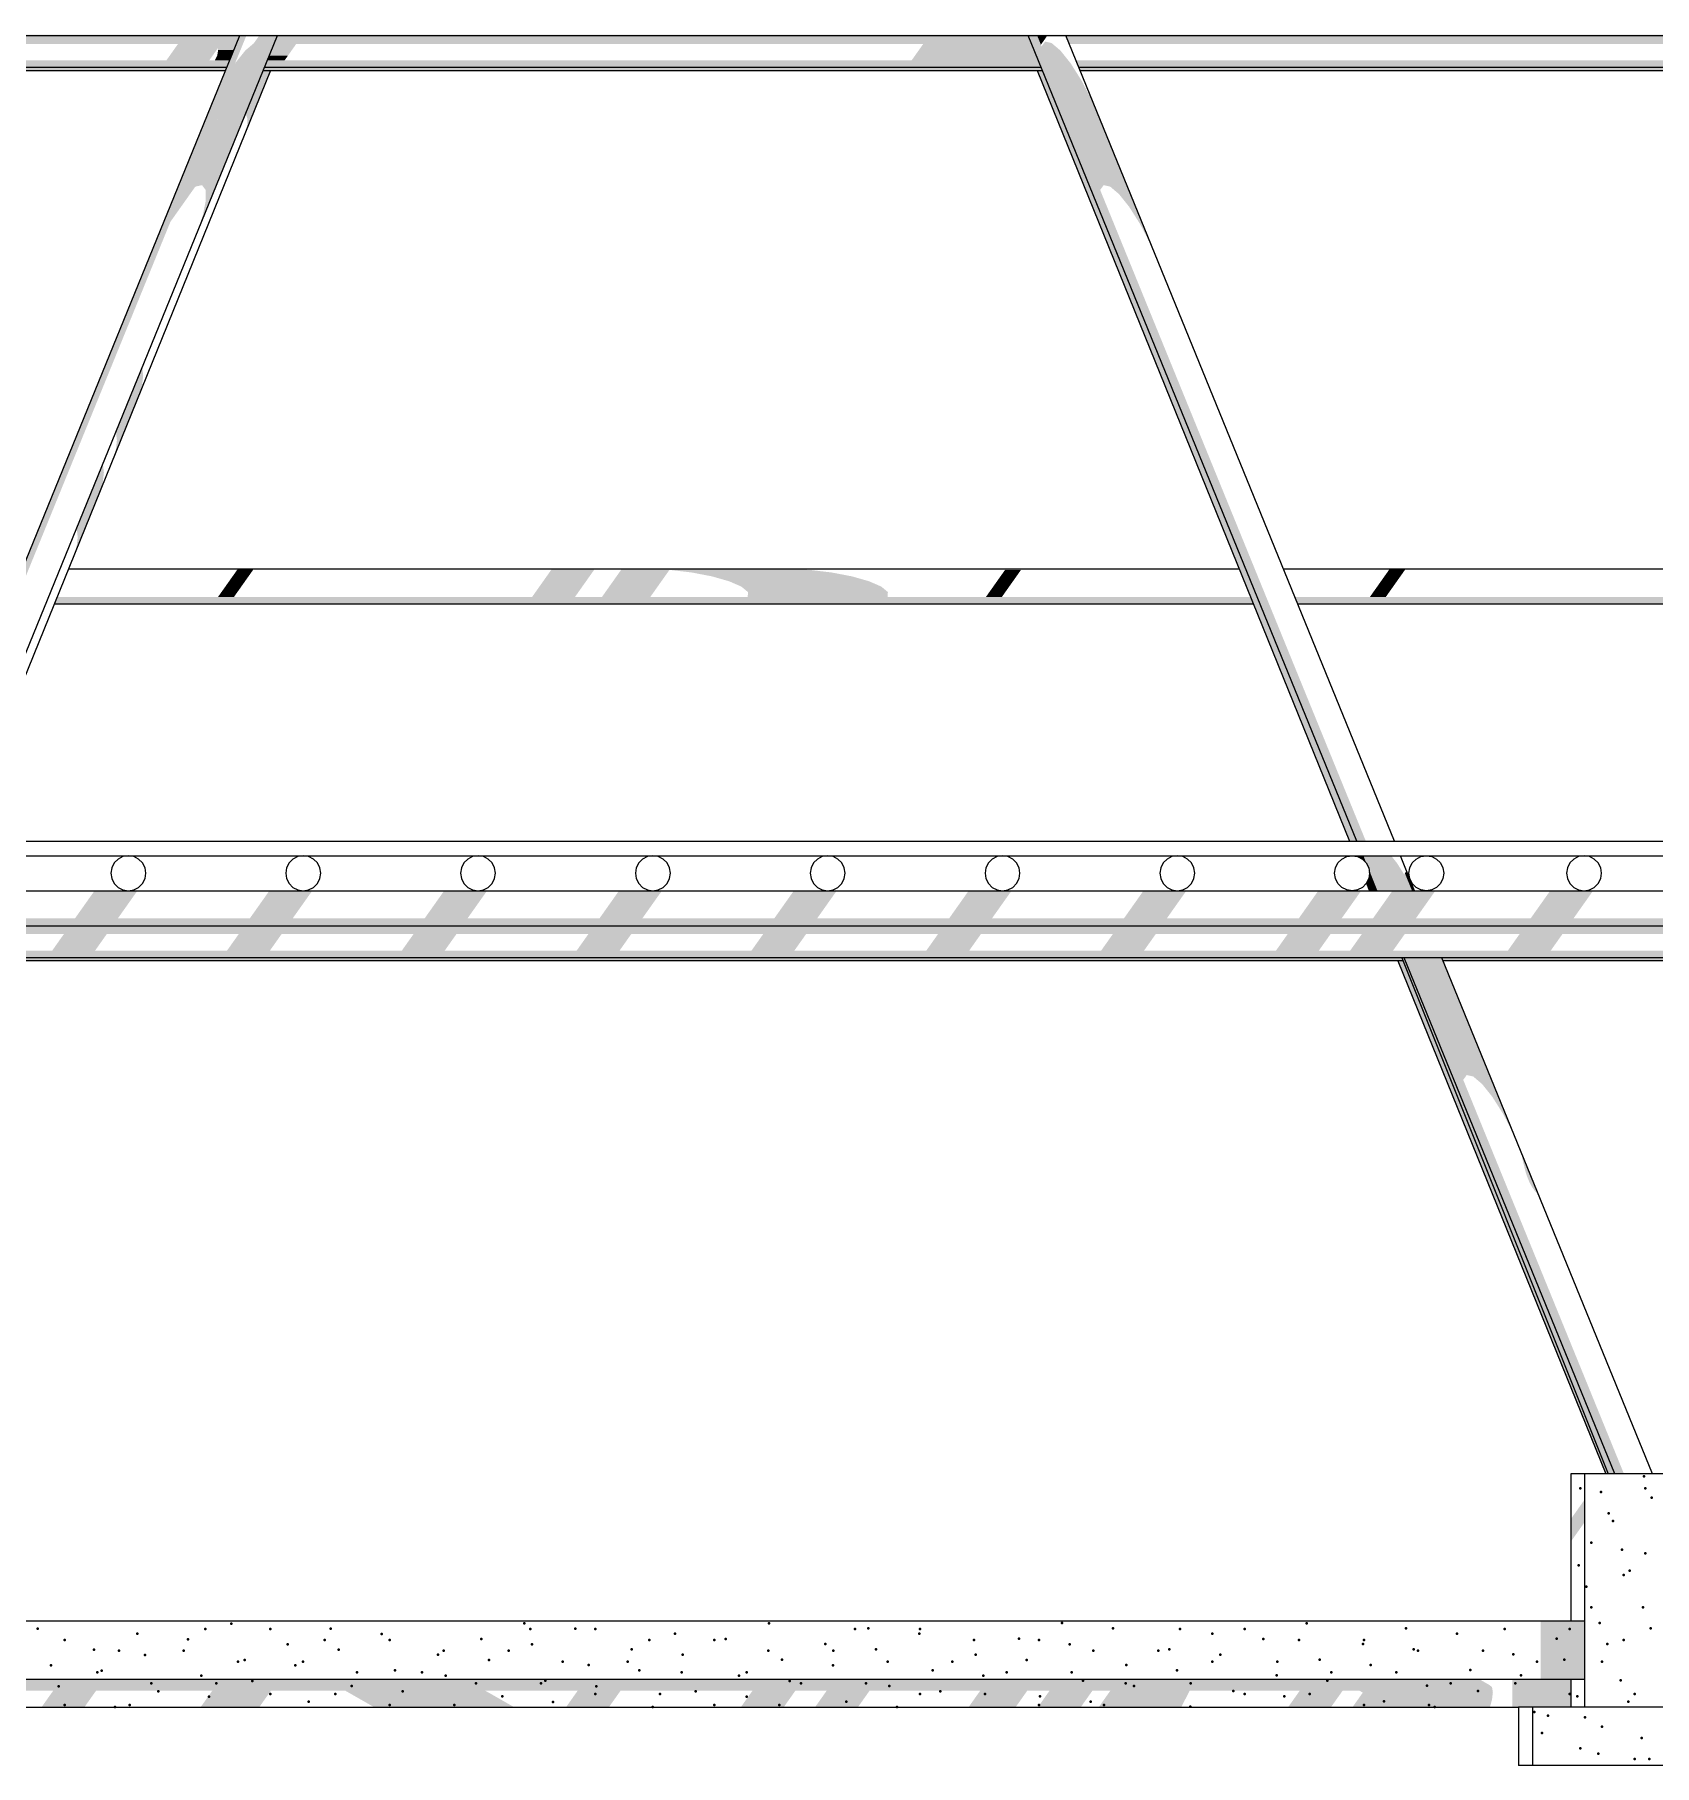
# Model space of a CAD drawing. Header units: millimetres. Extents: x -71878 to 121433, y -67383 to 83273.
# Drawn here: x 110053 to 115607, y -50709 to -44773 of the extents above; entities that cross this region are included whole.
import ezdxf

# ---------------------------------------------------------------- set-up
doc = ezdxf.new("R2010")
doc.units = ezdxf.units.MM
doc.header["$MEASUREMENT"] = 0
for name, color, linetype, lineweight in [('COLUMNAS_Pluma_Nº__1', 7, 'Continuous', 0), ('ENTIRADO_Pluma_Nº__21', 7, 'Continuous', 5), ('Losas_Pluma_Nº__1', 7, 'Continuous', 0), ('VIGAS DE CIMENTACION_Pluma_Nº__21', 7, 'Continuous', 5), ('Vigas_Pluma_Nº__21', 7, 'Continuous', 5)]:
    doc.layers.add(name, color=color, linetype=linetype, lineweight=lineweight)
for name, color, linetype, lineweight, true_color in [('COLUMNAS_Pluma_Nº__102', 7, 'Continuous', 40, 0x323232), ('COLUMNAS_Pluma_Nº__3', 7, 'Continuous', 0, 0x646464), ('Losas_Pluma_Nº__102', 7, 'Continuous', 40, 0x323232), ('VIGAS DE CIMENTACION_Pluma_Nº__102', 7, 'Continuous', 40, 0x323232), ('VIGAS DE CIMENTACION_Pluma_Nº__3', 7, 'Continuous', 0, 0x646464), ('Vigas_Pluma_Nº__3', 7, 'Continuous', 0, 0x646464)]:
    doc.layers.add(name, color=color, linetype=linetype, lineweight=lineweight, true_color=true_color)

msp = doc.modelspace()

# ---------------------------------------------------------------- hatches: boundary and pattern name
at = {"layer": 'COLUMNAS_Pluma_Nº__3', "linetype": 'Continuous', "lineweight": 0, "true_color": 0x191919}
for points in [[(109629.959, -47539.462), (109631.392, -47539.462), (110758.497, -44776.068), (110757.064, -44776.068)], [(109631.392, -47539.462), (109639.004, -47539.462), (110766.109, -44776.068), (110758.497, -44776.068)], [(110766.109, -44776.068), (109639.004, -47539.462), (109652.051, -47539.462), (110779.155, -44776.068)], [(110804.614, -44802.725), (110775.325, -44827.638), (110559.107, -45357.754), (110602.863, -45295.872), (110604.638, -45294.363), (110805.909, -44800.894)], [(110805.909, -44800.893), (110604.638, -45294.363), (110626.87, -45289.436), (110836.258, -44776.068), (110823.463, -44776.068)], [(110886.179, -44776.068), (110881.293, -44776.068), (110629.479, -45393.456), (110608.701, -45456.378)], [(110855.048, -44776.068), (110836.257, -44776.068), (110626.87, -45289.436), (110639.031, -45305.689)], [(110881.293, -44776.068), (110870.565, -44776.068), (110639.93, -45341.532), (110629.479, -45393.456)], [(110870.565, -44776.068), (110855.047, -44776.068), (110639.031, -45305.689), (110639.93, -45341.532)], [(113464.141, -44776.068), (113459.255, -44776.068), (114586.36, -47539.462), (114591.246, -47539.462)], [(113474.868, -44776.068), (113464.141, -44776.068), (114591.246, -47539.462), (114601.973, -47539.462)], [(113474.868, -44776.068), (114601.973, -47539.462), (114617.491, -47539.462), (113490.386, -44776.068)], [(113509.177, -44776.066), (113490.386, -44776.068), (113503.329, -44807.816), (113515.251, -44790.956)], [(113517.746, -44797.087), (113505.582, -44813.343), (113706.398, -45305.695), (113718.561, -45289.438)], [(113525.778, -44776.068), (113509.176, -44776.068), (113515.249, -44790.958)], [(113517.748, -44797.084), (113718.563, -45289.436), (113740.796, -45294.363), (113539.981, -44802.012)], [(113570.108, -44827.638), (113539.98, -44802.012), (113740.796, -45294.363), (113770.924, -45319.989)], [(110740.251, -44871.453), (110518.455, -45415.243), (110559.106, -45357.754), (110775.325, -44827.637)], [(113605.183, -44871.453), (113570.108, -44827.638), (113770.924, -45319.989), (113805.998, -45363.805)], [(113641.77, -44929.17), (113605.183, -44871.453), (113805.998, -45363.805), (113842.585, -45421.522)], [(110771.354, -45057.59), (110777.898, -45048.336), (110782.225, -45060.426), (110848.795, -44896.068), (110837.234, -44896.068)], [(110781.839, -45084.081), (110774.387, -45110.302), (110861.158, -44896.068), (110857.99, -44896.068)], [(110782.225, -45060.426), (110781.839, -45084.081), (110857.99, -44896.068), (110848.795, -44896.068)], [(113490.774, -44896.068), (114561.431, -47539.462), (114564.599, -47539.462), (113493.942, -44896.068)], [(113493.942, -44896.068), (114564.599, -47539.462), (114573.794, -47539.462), (113503.137, -44896.068)], [(113503.137, -44896.068), (114573.794, -47539.462), (114586.359, -47539.462), (113508.199, -44896.068)], [(113641.77, -44929.17), (113842.585, -45421.521), (113877.104, -45487.489), (113676.288, -44995.138)], [(113676.288, -44995.138), (113877.103, -45487.489), (113906.175, -45555.251), (113705.359, -45062.899)], [(110425.101, -45942.146), (110334.986, -46164.634), (110331.532, -46195.865), (110421.647, -45973.376)], [(110331.64, -46135.665), (110332.022, -46136.593), (110422.137, -45914.104), (110422.072, -45913.947)], [(110332.022, -46136.593), (110334.986, -46164.634), (110425.101, -45942.146), (110422.137, -45914.105)], [(110421.647, -45973.376), (110331.532, -46195.865), (110321.998, -46227.227), (110412.112, -46004.738)], [(110286.658, -46245.95), (110196.559, -46466.852), (110197.432, -46468.888), (110287.209, -46247.235)], [(110200.568, -46496.505), (110197.255, -46527.388), (110287.031, -46305.735), (110290.345, -46274.852)], [(110197.433, -46468.888), (110200.568, -46496.505), (110290.345, -46274.852), (110287.209, -46247.235)], [(110197.255, -46527.388), (110187.816, -46558.515), (110277.592, -46336.861), (110287.031, -46305.735)], [(114581.682, -47589.462), (114582.446, -47591.347), (114585.831, -47591.884), (114584.85, -47589.462)], [(114584.851, -47589.462), (114585.831, -47591.884), (114589.086, -47592.399), (114596.834, -47596.347), (114594.045, -47589.462)], [(114600.462, -47589.462), (114594.045, -47589.462), (114596.834, -47596.347), (114604.847, -47600.43)], [(114601.566, -47589.462), (114600.462, -47589.462), (114604.847, -47600.43), (114605.812, -47600.921), (114606.372, -47601.482)], [(114606.753, -47589.462), (114601.566, -47589.462), (114606.372, -47601.482), (114615.294, -47610.404)], [(114611.639, -47589.462), (114606.753, -47589.462), (114615.294, -47610.404), (114619.086, -47614.195), (114627.608, -47630.921), (114630.113, -47646.735), (114655.697, -47709.462), (114660.583, -47709.462)], [(114611.639, -47589.462), (114660.583, -47709.462), (114671.31, -47709.462), (114622.366, -47589.462)], [(114637.884, -47589.462), (114622.366, -47589.462), (114671.31, -47709.462), (114686.829, -47709.462)], [(114656.674, -47589.462), (114637.884, -47589.462), (114686.829, -47709.462), (114705.619, -47709.462)], [(114676.897, -47589.462), (114656.674, -47589.462), (114705.619, -47709.462), (114725.842, -47709.462)], [(114696.573, -47589.462), (114676.897, -47589.462), (114725.842, -47709.462), (114745.517, -47709.462)], [(114704.208, -47589.462), (114696.573, -47589.462), (114745.517, -47709.462), (114762.721, -47709.462), (114723.716, -47613.832)], [(114626.632, -47669.918), (114642.649, -47709.463), (114648.445, -47709.463), (114628.816, -47660.374), (114627.608, -47668.003)], [(114628.816, -47660.374), (114648.445, -47709.463), (114649.55, -47709.463), (114629.13, -47658.395)], [(114630.545, -47649.462), (114629.13, -47658.395), (114649.55, -47709.463), (114655.697, -47709.463), (114630.113, -47646.735)], [(114748.753, -47653.329), (114723.716, -47613.832), (114762.721, -47709.462), (114775.767, -47709.462), (114751.365, -47649.635)], [(114751.365, -47649.635), (114775.767, -47709.462), (114783.379, -47709.462), (114756.193, -47642.808)], [(114756.193, -47642.808), (114783.379, -47709.462), (114784.812, -47709.462), (114757.102, -47641.522)], [(114621.51, -47679.972), (114619.745, -47683.436), (114630.286, -47709.462), (114633.454, -47709.462)], [(114621.51, -47679.972), (114633.454, -47709.463), (114642.649, -47709.463), (114626.633, -47669.918)], [(114727.493, -47949.462), (115440.348, -49709.462), (115443.516, -49709.462), (114730.662, -47949.462)], [(114739.857, -47949.462), (114730.662, -47949.462), (115443.517, -49709.463), (115448.171, -49709.462), (115096.881, -48830.936)], [(114744.412, -47949.462), (114739.857, -47949.462), (115096.881, -48830.937)], [(114741.465, -47939.328), (114740.36, -47939.328), (115448.171, -49709.462), (115449.276, -49709.462)], [(114741.465, -47939.328), (115449.276, -49709.462), (115456.564, -49709.462), (114748.753, -47939.328)], [(114748.753, -47939.328), (115456.564, -49709.462), (115469.324, -49709.462), (115363.792, -49445.544), (114749.452, -47939.328)], [(114749.452, -47939.328), (115471.437, -49709.462), (115476.323, -49709.462), (114754.339, -47939.328)], [(114765.066, -47939.328), (114754.338, -47939.328), (115476.323, -49709.462), (115487.05, -49709.462)], [(114780.584, -47939.328), (114765.066, -47939.328), (115487.05, -49709.462), (115502.568, -49709.462)], [(114799.373, -47939.329), (114780.584, -47939.328), (114951.333, -48357.962), (114963.495, -48341.707)], [(114819.597, -47939.328), (114799.374, -47939.328), (114963.493, -48341.71), (114985.726, -48346.637)], [(114839.273, -47939.328), (114819.597, -47939.328), (114985.726, -48346.637), (115015.854, -48372.263)], [(114856.476, -47939.328), (114839.273, -47939.328), (115015.854, -48372.263), (115050.928, -48416.079)], [(114856.476, -47939.328), (115050.928, -48416.079), (115087.515, -48473.795), (114869.522, -47939.328)], [(114869.522, -47939.328), (115087.515, -48473.795), (115122.034, -48539.763), (114877.134, -47939.328)], [(114877.134, -47939.328), (115122.034, -48539.763), (115151.105, -48607.525), (114878.568, -47939.328)], [(115152.207, -48612.048), (115152.867, -48615.358), (115205.528, -48744.471), (115206.437, -48743.186), (115152.678, -48611.382)], [(115152.754, -48615.949), (115154.168, -48628.338), (115158.079, -48645.5), (115159.512, -48650.314), (115193.684, -48734.097), (115195.765, -48737.647), (115201.655, -48744.45), (115205.394, -48744.66), (115205.528, -48744.471), (115152.867, -48615.358)], [(115159.512, -48650.314), (115163.244, -48666.974), (115170.208, -48689.172), (115178.557, -48709.542), (115187.474, -48726.089), (115193.684, -48734.097)], [(115471.437, -49709.462), (115363.794, -49445.547), (115469.324, -49709.462)], [(115367.289, -49798.506), (115319.887, -49865.543), (115319.887, -49942.868), (115367.289, -49875.831)]]:
    msp.add_hatch(color=250, dxfattribs=at).paths.add_polyline_path(points)
at = {"layer": 'VIGAS DE CIMENTACION_Pluma_Nº__3', "linetype": 'Continuous', "lineweight": 0, "true_color": 0x191919}
for points in [[(115367.289, -50213.355), (115217.289, -50213.355), (115217.289, -50413.355), (115367.289, -50413.355)], [(115005.566, -50413.355), (109028.144, -50413.355), (109028.144, -50504.954), (109064.727, -50453.218), (109106.103, -50453.218), (109066.332, -50509.462), (109213.29, -50509.462), (109253.06, -50453.218), (109345.645, -50453.218), (109305.874, -50509.462), (109471.656, -50509.462), (109511.427, -50453.218), (109517.226, -50453.218), (109477.456, -50509.462), (109624.413, -50509.462), (109664.183, -50453.218), (110116.683, -50453.218), (110076.913, -50509.462), (110223.87, -50509.462), (110263.64, -50453.218), (110662.181, -50453.218), (110622.411, -50509.462), (110823.327, -50509.462), (110863.097, -50453.218), (111118.05, -50453.218), (111216.58, -50509.462), (111696.459, -50509.462), (111597.928, -50453.218), (111915.054, -50453.218), (111875.284, -50509.462), (112022.241, -50509.462), (112062.011, -50453.218), (112514.511, -50453.218), (112474.74, -50509.462), (112621.698, -50509.462), (112661.468, -50453.218), (112768.932, -50453.218), (112729.162, -50509.462), (112876.119, -50509.463), (112915.89, -50453.218), (113295.254, -50453.218), (113255.483, -50509.463), (113416.805, -50509.462), (113456.575, -50453.218), (113533.018, -50453.218), (113493.247, -50509.462), (113640.205, -50509.462), (113679.975, -50453.218), (113741.535, -50453.218), (113701.765, -50509.462), (113984.524, -50509.462), (114013.629, -50453.218), (114390.989, -50453.218), (114351.219, -50509.462), (114498.176, -50509.462), (114537.946, -50453.218), (114595.521, -50453.218), (114607.112, -50459.835), (114572.02, -50509.462), (115043.109, -50509.462), (115050.091, -50483.812), (115053.028, -50458.309), (115050.091, -50441.113), (115041.568, -50433.906)], [(115119.887, -50509.462), (115319.887, -50509.462), (115319.887, -50413.355), (115119.887, -50413.355)]]:
    msp.add_hatch(color=250, dxfattribs=at).paths.add_polyline_path(points)
at = {"layer": 'Vigas_Pluma_Nº__3', "linetype": 'Continuous', "lineweight": 0, "true_color": 0x191919}
for points in [[(106166.793, -44773.132), (106166.793, -44776.068), (118210.735, -44776.068), (118210.735, -44773.132)], [(106661.814, -44776.068), (106662.546, -44777.863), (110756.331, -44777.863), (110757.064, -44776.068)], [(110756.331, -44777.863), (106662.546, -44777.863), (106667.96, -44791.137), (110750.917, -44791.137)], [(106667.961, -44791.137), (106673.692, -44805.19), (110544.505, -44805.19), (110542.614, -44807.863), (110744.095, -44807.863), (110750.917, -44791.137)], [(110529.504, -44826.404), (110676.461, -44826.404), (110681.016, -44819.962), (110682.05, -44826.404), (110736.533, -44826.404), (110744.095, -44807.863), (110542.614, -44807.863)], [(110873.21, -44807.863), (110865.648, -44826.404), (110934.827, -44826.404), (110947.938, -44807.863)], [(110873.21, -44807.863), (110947.938, -44807.863), (110949.828, -44805.19), (113099.863, -44805.19), (113097.972, -44807.863), (113472.223, -44807.863), (113465.401, -44791.137), (110880.032, -44791.137)], [(110880.033, -44791.137), (113465.401, -44791.137), (113459.987, -44777.863), (110885.446, -44777.863)], [(110886.179, -44776.068), (110885.446, -44777.863), (113459.987, -44777.863), (113459.255, -44776.068)], [(113097.972, -44807.863), (113084.862, -44826.404), (113479.785, -44826.404), (113472.223, -44807.863)], [(113588.37, -44776.068), (113589.102, -44777.863), (117682.887, -44777.863), (117683.619, -44776.068)], [(113589.102, -44777.863), (113594.516, -44791.137), (117677.473, -44791.137), (117682.887, -44777.863)], [(113594.516, -44791.137), (113600.247, -44805.19), (117526.777, -44805.19), (117524.887, -44807.863), (117670.651, -44807.863), (117677.473, -44791.137)], [(110722.149, -44861.671), (106696.729, -44861.671), (106702.143, -44874.945), (110716.735, -44874.945)], [(106702.143, -44874.945), (106705.619, -44883.468), (110713.259, -44883.468), (110716.735, -44874.945)], [(110516.393, -44844.945), (110504.566, -44861.671), (110651.523, -44861.671), (110663.351, -44844.945)], [(110529.504, -44826.404), (110516.393, -44844.945), (110663.35, -44844.945), (110676.461, -44826.404)], [(110728.971, -44844.945), (110679.14, -44844.945), (110670.626, -44861.671), (110722.149, -44861.671)], [(110736.533, -44826.404), (110682.05, -44826.404), (110679.14, -44844.945), (110728.971, -44844.945)], [(110842.374, -44883.468), (113503.06, -44883.468), (113499.584, -44874.945), (110845.85, -44874.945)], [(110851.264, -44861.671), (110845.85, -44874.945), (113499.584, -44874.945), (113494.17, -44861.671)], [(110858.086, -44844.945), (110851.264, -44861.671), (110909.89, -44861.671), (110921.717, -44844.945)], [(110865.648, -44826.404), (110858.086, -44844.945), (110921.717, -44844.945), (110934.827, -44826.404)], [(113071.751, -44844.945), (113059.924, -44861.672), (113494.17, -44861.671), (113487.347, -44844.945)], [(113084.862, -44826.404), (113071.751, -44844.945), (113487.347, -44844.945), (113479.785, -44826.404)], [(113623.285, -44861.671), (113628.699, -44874.945), (117643.29, -44874.945), (117648.704, -44861.671)], [(113628.699, -44874.945), (113632.175, -44883.468), (117639.814, -44883.468), (117640.955, -44880.67), (117643.29, -44874.945)], [(106705.619, -44883.468), (106706.817, -44886.404), (110712.061, -44886.404), (110713.259, -44883.468)], [(110712.061, -44886.404), (106719.017, -44886.404), (106721.707, -44893.132), (110709.317, -44893.132)], [(110709.317, -44893.132), (106721.707, -44893.132), (106722.881, -44896.068), (110708.119, -44896.068)], [(110837.234, -44896.068), (113508.199, -44896.068), (113507.001, -44893.132), (110838.432, -44893.132)], [(110838.432, -44893.132), (113507.001, -44893.132), (113504.257, -44886.404), (110841.176, -44886.404)], [(110842.374, -44883.468), (110841.176, -44886.404), (113504.257, -44886.404), (113503.06, -44883.468)], [(113632.175, -44883.468), (113633.372, -44886.404), (117638.616, -44886.404), (117639.814, -44883.468)], [(117629.014, -44886.404), (113633.372, -44886.404), (113636.116, -44893.132), (117626.324, -44893.132)], [(117626.324, -44893.132), (113636.116, -44893.132), (113637.314, -44896.068), (117625.15, -44896.068)], [(110706.8, -46666.391), (110761.478, -46666.391), (110774.588, -46647.849), (110719.911, -46647.85)], [(110719.911, -46647.85), (110774.588, -46647.85), (110786.415, -46631.123), (110731.738, -46631.123)], [(110731.738, -46631.123), (110786.415, -46631.123), (110795.801, -46617.85), (110741.124, -46617.85)], [(110741.124, -46617.85), (110795.801, -46617.85), (110801.827, -46609.327), (110747.15, -46609.327)], [(110749.226, -46606.392), (110747.15, -46609.327), (110801.827, -46609.327), (110803.903, -46606.392)], [(111783.795, -46666.391), (111930.752, -46666.391), (111943.862, -46647.85), (111796.905, -46647.849)], [(111796.905, -46647.85), (111943.862, -46647.85), (111955.69, -46631.123), (111808.732, -46631.123)], [(111808.732, -46631.123), (111955.69, -46631.123), (111965.076, -46617.85), (111818.118, -46617.85)], [(111818.118, -46617.85), (111965.076, -46617.85), (111971.102, -46609.327), (111824.145, -46609.327)], [(111826.22, -46606.392), (111824.145, -46609.327), (111971.102, -46609.327), (111973.177, -46606.392)], [(112036.447, -46647.85), (112023.337, -46666.391), (112189.119, -46666.391), (112202.229, -46647.85)], [(112048.274, -46631.123), (112036.447, -46647.85), (112202.229, -46647.85), (112214.056, -46631.123)], [(112057.66, -46617.85), (112048.274, -46631.123), (112214.056, -46631.123), (112223.442, -46617.85)], [(112063.687, -46609.327), (112057.66, -46617.85), (112223.442, -46617.85), (112229.468, -46609.327)], [(112063.687, -46609.327), (112229.468, -46609.327), (112229.546, -46609.218), (112232.146, -46609.327), (112712.024, -46609.327), (112642.437, -46606.392), (112065.762, -46606.392)], [(112232.201, -46609.327), (112305.295, -46617.85), (112785.174, -46617.85), (112712.08, -46609.327)], [(112305.295, -46617.85), (112374.709, -46631.123), (112854.588, -46631.123), (112785.174, -46617.85)], [(112374.709, -46631.123), (112433.646, -46647.85), (112913.525, -46647.849), (112854.588, -46631.123)], [(112433.646, -46647.85), (112476.339, -46666.391), (112956.218, -46666.391), (112913.525, -46647.85)], [(114183.507, -46606.391), (112642.437, -46606.392), (113382.298, -46606.392), (113380.223, -46609.327), (113434.9, -46609.327), (113436.976, -46606.392), (114183.508, -46606.392)], [(113352.983, -46647.85), (113339.873, -46666.391), (113394.55, -46666.391), (113407.661, -46647.85)], [(113364.811, -46631.123), (113352.984, -46647.85), (113407.661, -46647.85), (113419.488, -46631.123)], [(113374.197, -46617.85), (113364.811, -46631.123), (113419.488, -46631.123), (113428.874, -46617.85)], [(113380.223, -46609.327), (113374.197, -46617.85), (113428.874, -46617.85), (113434.9, -46609.327)], [(114669.52, -46647.85), (114656.409, -46666.391), (114711.086, -46666.391), (114724.197, -46647.85)], [(114669.52, -46647.85), (114724.197, -46647.85), (114736.024, -46631.123), (114681.347, -46631.123)], [(114690.733, -46617.85), (114681.347, -46631.123), (114736.024, -46631.123), (114745.41, -46617.85)], [(114696.759, -46609.327), (114690.733, -46617.85), (114745.41, -46617.85), (114751.436, -46609.327)], [(114698.834, -46606.392), (114696.759, -46609.327), (114751.437, -46609.327), (114753.512, -46606.392)], [(110124.462, -46714.932), (110121.01, -46723.454), (114230.922, -46723.454), (114227.47, -46714.932)], [(110129.838, -46701.658), (110124.462, -46714.932), (114227.47, -46714.932), (114222.093, -46701.658)], [(110681.863, -46701.658), (110736.54, -46701.658), (110748.367, -46684.931), (110693.69, -46684.932)], [(110693.69, -46684.931), (110748.367, -46684.931), (110761.478, -46666.391), (110706.8, -46666.391)], [(111758.857, -46701.658), (111905.814, -46701.658), (111917.642, -46684.931), (111770.684, -46684.932)], [(111770.684, -46684.931), (111917.642, -46684.932), (111930.752, -46666.391), (111783.795, -46666.391)], [(112010.226, -46684.932), (111998.399, -46701.658), (112164.181, -46701.658), (112176.008, -46684.932)], [(112023.337, -46666.391), (112010.226, -46684.931), (112176.008, -46684.932), (112189.118, -46666.391)], [(112476.339, -46666.391), (112498.608, -46684.932), (112978.487, -46684.932), (112956.218, -46666.391)], [(112498.608, -46684.932), (112498.273, -46701.658), (112978.152, -46701.657), (112978.487, -46684.932)], [(113326.763, -46684.932), (113314.935, -46701.658), (113369.613, -46701.658), (113381.44, -46684.932)], [(113339.873, -46666.391), (113326.763, -46684.932), (113381.44, -46684.932), (113394.55, -46666.391)], [(116846.58, -46701.658), (114373.759, -46701.658), (114379.173, -46714.932), (116859.849, -46714.932)], [(116859.849, -46714.932), (114379.173, -46714.932), (114382.649, -46723.454), (116876.57, -46723.454)], [(114643.299, -46684.932), (114631.471, -46701.658), (114686.149, -46701.657), (114697.976, -46684.932)], [(114643.299, -46684.932), (114697.976, -46684.932), (114711.086, -46666.391), (114656.409, -46666.391)], [(110121.01, -46723.454), (110119.821, -46726.391), (114232.111, -46726.391), (114230.922, -46723.454)], [(116876.57, -46723.454), (114382.649, -46723.454), (114383.847, -46726.391), (116888.141, -46726.391), (116888.564, -46725.354)], [(110240.952, -47734.195), (110387.909, -47734.195), (110397.295, -47720.921), (110250.338, -47720.921)], [(110250.338, -47720.921), (110397.295, -47720.921), (110403.321, -47712.399), (110256.364, -47712.399)], [(110256.364, -47712.399), (110403.321, -47712.399), (110405.398, -47709.462), (110258.441, -47709.462)], [(110849.795, -47720.921), (110840.409, -47734.195), (110987.366, -47734.195), (110996.752, -47720.921)], [(110855.821, -47712.399), (110849.795, -47720.921), (110996.752, -47720.921), (111002.778, -47712.399)], [(110857.898, -47709.462), (110855.821, -47712.399), (111002.778, -47712.399), (111004.855, -47709.462)], [(111439.866, -47734.195), (111586.823, -47734.195), (111596.209, -47720.921), (111449.252, -47720.921)], [(111449.252, -47720.921), (111596.209, -47720.921), (111602.235, -47712.399), (111455.278, -47712.399)], [(111455.278, -47712.399), (111602.235, -47712.399), (111604.312, -47709.462), (111457.355, -47709.462)], [(112039.323, -47734.195), (112186.28, -47734.195), (112195.666, -47720.921), (112048.709, -47720.921)], [(112048.709, -47720.921), (112195.666, -47720.921), (112201.692, -47712.399), (112054.735, -47712.399)], [(112054.735, -47712.399), (112201.692, -47712.399), (112203.769, -47709.462), (112056.812, -47709.462)], [(112638.78, -47734.195), (112785.737, -47734.195), (112795.123, -47720.921), (112648.166, -47720.921)], [(112648.166, -47720.921), (112795.123, -47720.921), (112801.149, -47712.399), (112654.192, -47712.399)], [(112654.192, -47712.399), (112801.149, -47712.399), (112803.226, -47709.462), (112656.269, -47709.462)], [(113238.237, -47734.195), (113385.194, -47734.195), (113394.58, -47720.921), (113247.623, -47720.921)], [(113247.623, -47720.921), (113394.58, -47720.921), (113400.606, -47712.399), (113253.649, -47712.399)], [(113253.649, -47712.399), (113400.606, -47712.399), (113402.683, -47709.462), (113255.726, -47709.462)], [(113837.694, -47734.195), (113984.651, -47734.195), (113994.037, -47720.921), (113847.08, -47720.921)], [(113847.08, -47720.921), (113994.037, -47720.921), (114000.063, -47712.399), (113853.106, -47712.399)], [(113853.106, -47712.399), (114000.063, -47712.399), (114002.14, -47709.462), (113855.183, -47709.462)], [(114446.537, -47720.921), (114437.151, -47734.195), (114584.108, -47734.195), (114593.494, -47720.921)], [(114452.563, -47712.399), (114446.537, -47720.921), (114593.494, -47720.921), (114599.52, -47712.399)], [(114454.64, -47709.462), (114452.563, -47712.399), (114599.52, -47712.399), (114601.597, -47709.462)], [(114700.958, -47720.921), (114691.572, -47734.195), (114838.529, -47734.195), (114847.915, -47720.921)], [(114706.984, -47712.399), (114700.958, -47720.921), (114847.915, -47720.921), (114853.942, -47712.399)], [(114709.061, -47709.462), (114706.984, -47712.399), (114853.942, -47712.399), (114856.018, -47709.462)], [(115241.644, -47720.921), (115232.258, -47734.195), (115379.215, -47734.195), (115388.601, -47720.921)], [(115247.67, -47712.399), (115241.644, -47720.921), (115388.601, -47720.921), (115394.627, -47712.399)], [(115249.746, -47709.462), (115247.67, -47712.399), (115394.627, -47712.399), (115396.704, -47709.462)], [(110202.904, -47788.003), (110349.861, -47788.004), (110362.971, -47769.462), (110216.014, -47769.462)], [(110216.014, -47769.462), (110362.971, -47769.463), (110376.082, -47750.921), (110229.125, -47750.921)], [(110229.125, -47750.921), (110376.082, -47750.921), (110387.909, -47734.195), (110240.952, -47734.195)], [(110815.471, -47769.462), (110802.361, -47788.003), (110949.318, -47788.003), (110962.428, -47769.462)], [(110828.582, -47750.921), (110815.471, -47769.462), (110962.428, -47769.462), (110975.539, -47750.921)], [(110840.409, -47734.195), (110828.582, -47750.921), (110975.539, -47750.921), (110987.366, -47734.195)], [(111401.818, -47788.003), (111548.775, -47788.003), (111561.885, -47769.462), (111414.928, -47769.463)], [(111414.928, -47769.462), (111561.885, -47769.462), (111574.996, -47750.921), (111428.039, -47750.921)], [(111428.039, -47750.921), (111574.996, -47750.921), (111586.823, -47734.195), (111439.866, -47734.195)], [(112001.275, -47788.003), (112148.232, -47788.003), (112161.342, -47769.462), (112014.385, -47769.462)], [(112014.385, -47769.463), (112161.343, -47769.462), (112174.453, -47750.921), (112027.496, -47750.921)], [(112027.496, -47750.921), (112174.453, -47750.921), (112186.28, -47734.195), (112039.323, -47734.195)], [(112600.732, -47788.004), (112747.689, -47788.003), (112760.8, -47769.462), (112613.842, -47769.462)], [(112613.842, -47769.462), (112760.799, -47769.462), (112773.91, -47750.921), (112626.953, -47750.922)], [(112626.953, -47750.921), (112773.91, -47750.921), (112785.737, -47734.195), (112638.78, -47734.195)], [(113200.189, -47788.004), (113347.146, -47788.004), (113360.256, -47769.463), (113213.299, -47769.462)], [(113213.299, -47769.463), (113360.256, -47769.463), (113373.367, -47750.921), (113226.41, -47750.921)], [(113226.41, -47750.921), (113373.367, -47750.921), (113385.194, -47734.195), (113238.237, -47734.195)], [(113799.646, -47788.003), (113946.603, -47788.003), (113959.714, -47769.462), (113812.756, -47769.463)], [(113812.756, -47769.462), (113959.713, -47769.463), (113972.824, -47750.921), (113825.867, -47750.921)], [(113825.867, -47750.921), (113972.824, -47750.921), (113984.651, -47734.195), (113837.694, -47734.195)], [(114412.213, -47769.462), (114399.103, -47788.003), (114546.06, -47788.003), (114559.171, -47769.462)], [(114425.324, -47750.921), (114412.213, -47769.462), (114559.17, -47769.462), (114572.281, -47750.921)], [(114437.151, -47734.195), (114425.324, -47750.921), (114572.281, -47750.921), (114584.108, -47734.195)], [(114666.635, -47769.462), (114653.524, -47788.003), (114800.481, -47788.003), (114813.592, -47769.463)], [(114679.745, -47750.921), (114666.634, -47769.462), (114813.592, -47769.462), (114826.702, -47750.921)], [(114691.572, -47734.195), (114679.745, -47750.921), (114826.702, -47750.922), (114838.529, -47734.195)], [(115207.32, -47769.462), (115194.209, -47788.004), (115341.167, -47788.004), (115354.277, -47769.462)], [(115220.431, -47750.921), (115207.32, -47769.462), (115354.277, -47769.463), (115367.388, -47750.921)], [(115232.258, -47734.195), (115220.431, -47750.921), (115367.388, -47750.921), (115379.215, -47734.195)], [(107402.715, -47818.003), (116942.715, -47818.003), (116942.715, -47804.729), (107402.715, -47804.729)], [(107402.715, -47826.526), (116942.715, -47826.526), (116942.715, -47818.003), (107402.715, -47818.003)], [(107402.715, -47829.462), (116942.715, -47829.462), (116942.715, -47826.526), (107402.715, -47826.526)], [(107402.715, -47830.787), (116940.892, -47830.787), (116941.473, -47829.462), (107402.715, -47829.462)], [(107402.715, -47830.787), (107402.715, -47844.061), (116930.644, -47844.061), (116938.134, -47835.94), (116940.892, -47830.787)], [(107402.715, -47858.189), (107422.919, -47858.189), (107421.082, -47860.787), (107568.039, -47860.787), (107569.876, -47858.189), (107677.34, -47858.189), (107675.503, -47860.787), (107822.46, -47860.787), (107824.297, -47858.189), (108218.025, -47858.189), (108216.189, -47860.787), (108363.146, -47860.787), (108364.983, -47858.189), (108758.711, -47858.189), (108756.874, -47860.787), (108903.831, -47860.787), (108905.668, -47858.189), (109299.397, -47858.189), (109297.56, -47860.787), (109444.517, -47860.787), (109446.354, -47858.189), (109553.818, -47858.189), (109551.981, -47860.787), (109698.938, -47860.787), (109700.775, -47858.189), (110153.275, -47858.189), (110151.438, -47860.787), (110298.395, -47860.787), (110300.232, -47858.189), (110752.732, -47858.189), (110750.895, -47860.787), (110897.852, -47860.787), (110899.689, -47858.189), (111352.189, -47858.189), (111350.352, -47860.787), (111497.309, -47860.787), (111499.146, -47858.189), (111951.646, -47858.189), (111949.809, -47860.787), (112096.766, -47860.787), (112098.603, -47858.189), (112551.103, -47858.189), (112549.266, -47860.787), (112696.223, -47860.787), (112698.06, -47858.189), (113150.56, -47858.189), (113148.723, -47860.787), (113295.68, -47860.787), (113297.517, -47858.189), (113750.017, -47858.189), (113748.18, -47860.787), (113895.137, -47860.787), (113896.974, -47858.189), (114349.474, -47858.189), (114347.637, -47860.787), (114494.594, -47860.787), (114496.431, -47858.189), (114603.895, -47858.189), (114602.058, -47860.787), (114749.015, -47860.787), (114750.852, -47858.189), (115144.581, -47858.189), (115142.744, -47860.787), (115289.701, -47860.787), (115291.538, -47858.189), (115685.266, -47858.189), (115683.429, -47860.787), (115830.387, -47860.787), (115832.223, -47858.189), (116225.952, -47858.189), (116224.115, -47860.787), (116371.072, -47860.787), (116372.909, -47858.189), (116480.373, -47858.189), (116478.536, -47860.787), (116625.494, -47860.787), (116627.33, -47858.189), (116904.913, -47858.189), (116916.559, -47854.994), (116928.804, -47846.199), (116930.644, -47844.061), (107402.715, -47844.061)], [(110191.076, -47804.73), (110338.034, -47804.73), (110349.861, -47788.004), (110202.904, -47788.003)], [(110802.361, -47788.003), (110790.534, -47804.729), (110937.491, -47804.73), (110949.318, -47788.003)], [(111389.991, -47804.73), (111536.948, -47804.73), (111548.775, -47788.004), (111401.818, -47788.003)], [(111989.448, -47804.73), (112136.405, -47804.73), (112148.232, -47788.004), (112001.275, -47788.003)], [(112588.904, -47804.73), (112735.862, -47804.73), (112747.689, -47788.003), (112600.732, -47788.004)], [(113188.362, -47804.729), (113335.319, -47804.73), (113347.146, -47788.004), (113200.189, -47788.003)], [(113787.819, -47804.729), (113934.776, -47804.729), (113946.603, -47788.004), (113799.646, -47788.003)], [(114399.103, -47788.004), (114387.276, -47804.729), (114534.233, -47804.73), (114546.06, -47788.003)], [(114653.524, -47788.004), (114641.697, -47804.729), (114788.654, -47804.73), (114800.481, -47788.003)], [(115194.21, -47788.003), (115182.382, -47804.73), (115329.34, -47804.729), (115341.167, -47788.003)], [(110113.39, -47914.595), (110260.347, -47914.595), (110272.175, -47897.868), (110125.217, -47897.869)], [(110138.327, -47879.328), (110125.217, -47897.869), (110272.174, -47897.869), (110285.285, -47879.328)], [(110138.327, -47879.328), (110285.285, -47879.328), (110298.395, -47860.787), (110151.438, -47860.787)], [(110724.674, -47897.869), (110712.846, -47914.596), (110859.804, -47914.595), (110871.631, -47897.869)], [(110737.784, -47879.328), (110724.674, -47897.869), (110871.631, -47897.869), (110884.742, -47879.328)], [(110750.895, -47860.787), (110737.784, -47879.328), (110884.742, -47879.328), (110897.852, -47860.787)], [(111312.304, -47914.595), (111459.261, -47914.595), (111471.088, -47897.869), (111324.131, -47897.869)], [(111337.241, -47879.328), (111324.131, -47897.869), (111471.088, -47897.869), (111484.199, -47879.328)], [(111337.241, -47879.328), (111484.199, -47879.328), (111497.309, -47860.787), (111350.352, -47860.787)], [(111911.76, -47914.596), (112058.718, -47914.596), (112070.545, -47897.869), (111923.588, -47897.869)], [(111923.588, -47897.869), (112070.545, -47897.869), (112083.656, -47879.328), (111936.698, -47879.328)], [(111936.698, -47879.328), (112083.656, -47879.328), (112096.766, -47860.787), (111949.809, -47860.787)], [(112511.218, -47914.596), (112658.175, -47914.595), (112670.002, -47897.869), (112523.045, -47897.869)], [(112536.155, -47879.328), (112523.045, -47897.869), (112670.002, -47897.869), (112683.113, -47879.328)], [(112536.155, -47879.328), (112683.113, -47879.328), (112696.223, -47860.787), (112549.266, -47860.787)], [(113110.675, -47914.595), (113257.632, -47914.595), (113269.459, -47897.87), (113122.502, -47897.869)], [(113135.613, -47879.328), (113122.502, -47897.869), (113269.459, -47897.869), (113282.57, -47879.328)], [(113135.613, -47879.328), (113282.57, -47879.328), (113295.68, -47860.787), (113148.723, -47860.787)], [(113710.132, -47914.596), (113857.089, -47914.595), (113868.917, -47897.869), (113721.959, -47897.869)], [(113735.069, -47879.328), (113721.959, -47897.869), (113868.916, -47897.869), (113882.027, -47879.328)], [(113735.07, -47879.328), (113882.027, -47879.328), (113895.137, -47860.787), (113748.18, -47860.787)], [(114321.416, -47897.869), (114309.589, -47914.595), (114456.546, -47914.595), (114468.373, -47897.869)], [(114334.526, -47879.328), (114321.416, -47897.869), (114468.373, -47897.869), (114481.484, -47879.328)], [(114347.637, -47860.787), (114334.527, -47879.328), (114481.484, -47879.328), (114494.594, -47860.787)], [(114575.837, -47897.869), (114564.01, -47914.595), (114710.968, -47914.595), (114722.795, -47897.869)], [(114575.837, -47897.869), (114722.795, -47897.869), (114735.905, -47879.328), (114588.948, -47879.328)], [(114602.058, -47860.787), (114588.948, -47879.328), (114735.905, -47879.328), (114749.016, -47860.787)], [(115116.523, -47897.869), (115104.696, -47914.595), (115251.653, -47914.595), (115263.48, -47897.869)], [(115129.633, -47879.328), (115116.523, -47897.869), (115263.48, -47897.869), (115276.591, -47879.328)], [(115142.744, -47860.787), (115129.633, -47879.328), (115276.591, -47879.328), (115289.701, -47860.787)], [(116942.715, -47914.595), (107402.715, -47914.595), (107402.715, -47927.869), (116942.715, -47927.869)], [(116942.715, -47927.869), (107402.715, -47927.869), (107402.715, -47936.391), (116942.715, -47936.391)], [(116942.715, -47936.391), (107402.715, -47936.391), (107402.715, -47939.328), (116942.715, -47939.328)], [(109604.793, -47946.526), (109603.619, -47949.462), (114744.412, -47949.462), (114743.238, -47946.526)], [(109607.671, -47939.328), (109604.793, -47946.526), (114743.238, -47946.526), (114740.36, -47939.328)], [(116393.421, -47939.328), (114878.568, -47939.328), (114881.503, -47946.526), (116390.485, -47946.526)], [(116390.485, -47946.526), (114881.503, -47946.526), (114882.701, -47949.462), (116389.288, -47949.462)]]:
    msp.add_hatch(color=250, dxfattribs=at).paths.add_polyline_path(points)

# ---------------------------------------------------------------- linework, layer by layer
at = {"layer": 'COLUMNAS_Pluma_Nº__1', "linetype": 'Continuous'}
for p, q in [((109629.959, -47539.462), (110757.064, -44776.068)), ((109759.074, -47539.462), (110886.179, -44776.068)), ((114586.359, -47539.462), (113459.255, -44776.068)), ((114715.475, -47539.462), (113588.37, -44776.068)), ((110861.158, -44896.068), (109790.501, -47539.462)), ((113490.774, -44896.068), (114561.431, -47539.462)), ((114581.682, -47589.462), (114582.446, -47591.347)), ((114600.462, -47589.462), (114604.847, -47600.43)), ((114615.294, -47610.404), (114606.753, -47589.462)), ((114784.812, -47709.462), (114735.868, -47589.462)), ((114628.816, -47660.374), (114648.445, -47709.462)), ((114655.697, -47709.462), (114630.113, -47646.735)), ((114619.745, -47683.436), (114630.286, -47709.462)), ((114727.493, -47949.462), (115440.348, -49709.462)), ((114740.36, -47939.328), (115448.171, -49709.462)), ((115471.437, -49709.462), (114749.452, -47939.328)), ((115600.552, -49709.462), (114878.568, -47939.328)), ((115367.289, -49709.462), (115319.887, -49709.462)), ((115319.887, -49709.462), (115319.887, -50213.355)), ((115867.289, -49709.462), (115367.289, -49709.462)), ((115367.289, -49709.462), (115367.289, -50509.462)), ((115319.887, -50413.355), (115319.887, -50509.462))]:
    msp.add_line(p, q, dxfattribs=at)
at = {"layer": 'COLUMNAS_Pluma_Nº__102', "linetype": 'Continuous'}
for p in [(115571.711, -49718.489), (115353.262, -49759.462), (115423.71, -49772.357), (115576.001, -49759.462), (115598.047, -49790.845), (115450.045, -49844.713), (115464.632, -49870.832), (115390.385, -49945.078), (115495.534, -49969.692), (115576.001, -49982.201), (115347.532, -50023.56), (115521.869, -50042.049), (115373.868, -50095.917), (115501.755, -50056.447), (115390.385, -50167.817), (115419.356, -50220.896), (115567.358, -50167.028), (115501.755, -50279.186), (115593.694, -50239.384), (115445.692, -50293.252), (115427.509, -50353.432), (115491.181, -50418.231), (115343.179, -50472.1), (115517.516, -50490.588), (115538.878, -50464.801)]:
    msp.add_point(p, dxfattribs=at)
at = {"layer": 'ENTIRADO_Pluma_Nº__21', "linetype": 'Continuous'}
for p, q in [((107583.989, -47539.462), (116761.444, -47539.462)), ((107583.989, -47589.462), (116761.444, -47589.462))]:
    msp.add_line(p, q, dxfattribs=at)
at = {"layer": 'Losas_Pluma_Nº__1', "linetype": 'Continuous'}
for p, q in [((115140.744, -50509.462), (115140.744, -50709.462)), ((115188.592, -50509.462), (115140.744, -50509.462)), ((116088.592, -50509.462), (115188.592, -50509.462)), ((115188.592, -50509.462), (115188.592, -50709.462)), ((115188.592, -50709.462), (115140.744, -50709.462)), ((116088.592, -50709.462), (115188.592, -50709.462))]:
    msp.add_line(p, q, dxfattribs=at)
at = {"layer": 'Losas_Pluma_Nº__102', "linetype": 'Continuous'}
for p in [(115195.177, -50525.968), (115241.893, -50539.048), (115369.515, -50544.456), (115427.509, -50576.171), (115221.513, -50598.324), (115563.005, -50615.567), (115353.262, -50650.417), (115415.003, -50669.435), (115538.878, -50687.54), (115589.34, -50687.923)]:
    msp.add_point(p, dxfattribs=at)
at = {"layer": 'VIGAS DE CIMENTACION_Pluma_Nº__102', "linetype": 'Continuous'}
for p in [(110063.223, -50241.015), (110156.027, -50279.186), (110404.715, -50258.257), (110579.052, -50276.746), (110638.628, -50242.063), (110727.054, -50222.877), (110861.367, -50242.063), (111046.982, -50279.186), (111068.546, -50240.12), (111242.883, -50258.608), (111269.721, -50279.186), (111584.375, -50275.851), (111732.376, -50221.983), (111752.321, -50242.063), (111906.713, -50240.471), (111975.06, -50242.063), (112160.675, -50279.186), (112248.205, -50257.714), (112383.414, -50279.186), (112422.542, -50276.202), (112570.544, -50222.334), (112866.014, -50242.063), (112912.036, -50239.577), (113086.373, -50258.065), (113088.753, -50242.063), (113274.368, -50279.186), (113427.865, -50275.308), (113497.107, -50279.186), (113575.866, -50221.439), (113750.203, -50239.928), (113979.707, -50242.063), (114091.695, -50257.17), (114202.446, -50242.063), (114266.032, -50275.659), (114388.062, -50279.186), (114414.034, -50221.79), (114610.8, -50279.186), (114755.526, -50239.033), (114929.863, -50257.521), (115093.401, -50242.063), (115271.355, -50274.764), (115271.355, -50274.764), (115316.139, -50242.063), (115316.139, -50242.063), (110256.713, -50312.126), (110341.643, -50316.309), (110431.05, -50330.614), (110564.382, -50316.309), (110920.544, -50293.988), (111094.881, -50312.477), (111436.373, -50329.719), (111455.336, -50316.309), (111678.075, -50316.309), (111758.712, -50294.339), (112100.204, -50311.582), (112274.541, -50330.07), (112569.029, -50316.309), (112764.034, -50293.445), (112791.768, -50316.309), (112938.371, -50311.933), (113279.863, -50329.176), (113602.202, -50293.796), (113682.723, -50316.309), (113905.461, -50316.309), (113943.694, -50311.039), (114118.031, -50329.527), (114607.524, -50292.901), (114781.861, -50311.389), (114796.416, -50316.309), (115019.154, -50316.309), (115123.353, -50328.632), (110108.712, -50365.994), (110267.397, -50390.555), (110283.049, -50384.482), (110749.997, -50353.432), (110772.542, -50347.857), (110946.879, -50366.345), (110972.736, -50353.432), (111158.351, -50390.555), (111288.371, -50383.588), (111381.09, -50390.555), (111610.71, -50348.208), (111863.69, -50353.432), (111952.202, -50365.45), (112086.429, -50353.432), (112126.539, -50383.938), (112272.045, -50390.555), (112494.783, -50390.555), (112616.033, -50347.313), (112790.37, -50365.801), (112977.384, -50353.432), (113131.861, -50383.044), (113200.122, -50353.432), (113385.738, -50390.555), (113454.2, -50347.664), (113608.476, -50390.555), (113795.692, -50364.907), (113970.029, -50383.395), (114091.077, -50353.432), (114313.815, -50353.432), (114459.523, -50346.769), (114499.431, -50390.555), (114633.86, -50365.258), (114722.17, -50390.555), (114975.352, -50382.5), (115204.77, -50353.432), (115297.69, -50347.12), (115297.69, -50347.12), (110135.047, -50438.35), (110135.047, -50438.35), (110453.012, -50427.678), (110453.012, -50427.678), (110476.539, -50455.593), (110624.541, -50401.725), (110675.751, -50427.678), (110675.751, -50427.678), (110798.878, -50420.213), (110798.878, -50420.213), (111140.37, -50437.456), (111140.37, -50437.456), (111314.707, -50455.944), (111314.707, -50455.944), (111462.708, -50402.076), (111566.706, -50427.678), (111566.706, -50427.678), (111789.444, -50427.678), (111789.444, -50427.678), (111804.2, -50419.318), (111804.2, -50419.318), (111978.537, -50437.807), (111978.537, -50437.807), (112320.029, -50455.049), (112468.031, -50401.181), (112642.368, -50419.669), (112642.368, -50419.669), (112680.399, -50427.678), (112680.399, -50427.678), (112903.137, -50427.678), (112903.137, -50427.678), (112983.86, -50436.912), (112983.86, -50436.912), (113158.197, -50455.4), (113306.199, -50401.532), (113647.69, -50418.775), (113647.69, -50418.775), (113794.092, -50427.678), (113794.092, -50427.678), (113822.028, -50437.263), (113822.028, -50437.263), (114016.831, -50427.678), (114016.831, -50427.678), (114163.519, -50454.506), (114311.521, -50400.638), (114485.858, -50419.126), (114485.858, -50419.126), (114827.35, -50436.369), (114827.35, -50436.369), (114907.785, -50427.678), (114907.785, -50427.678), (115001.687, -50454.857), (115001.687, -50454.857), (115130.524, -50427.678), (115130.524, -50427.678), (115149.689, -50400.989), (110156.027, -50501.925), (110156.027, -50501.925), (110328.538, -50509.461), (110378.766, -50501.925), (110650.876, -50474.081), (110650.876, -50474.081), (110861.367, -50464.801), (110992.368, -50491.324), (111084.105, -50464.801), (111269.721, -50501.925), (111269.721, -50501.925), (111492.459, -50501.925), (111492.459, -50501.925), (111656.199, -50473.187), (111830.536, -50491.675), (111975.06, -50464.801), (111975.06, -50464.801), (112172.028, -50508.918), (112197.798, -50464.801), (112383.414, -50501.925), (112494.366, -50473.538), (112606.152, -50501.925), (112606.152, -50501.925), (112835.858, -50490.78), (112835.858, -50490.78), (113010.195, -50509.268), (113088.753, -50464.801), (113311.492, -50464.801), (113311.492, -50464.801), (113497.107, -50501.925), (113499.689, -50472.643), (113674.026, -50491.131), (113719.846, -50501.925), (113719.846, -50501.925), (114015.518, -50508.374), (114202.446, -50464.801), (114337.857, -50472.994), (114425.185, -50464.801), (114425.185, -50464.801), (114610.8, -50501.925), (114610.8, -50501.925), (114679.348, -50490.237), (114679.348, -50490.237), (114833.539, -50501.925), (114833.539, -50501.925), (114853.686, -50508.725), (114853.686, -50508.725), (115316.139, -50464.801), (115316.139, -50464.801)]:
    msp.add_point(p, dxfattribs=at)
at = {"layer": 'VIGAS DE CIMENTACION_Pluma_Nº__21', "linetype": 'Continuous'}
for p, q in [((108978.144, -50213.355), (115367.289, -50213.355)), ((108978.144, -50413.355), (115367.289, -50413.355)), ((109207.287, -50509.462), (115140.744, -50509.462))]:
    msp.add_line(p, q, dxfattribs=at)
at = {"layer": 'Vigas_Pluma_Nº__21', "linetype": 'Continuous'}
for p, q in [((106166.793, -44776.068), (118210.735, -44776.068)), ((110712.061, -44886.404), (106706.817, -44886.404)), ((106722.881, -44896.068), (110708.119, -44896.068)), ((110837.234, -44896.068), (113508.199, -44896.068)), ((113504.257, -44886.404), (110841.176, -44886.404)), ((117638.616, -44886.404), (113633.372, -44886.404)), ((113637.314, -44896.068), (117625.15, -44896.068)), ((114183.507, -46606.391), (110168.424, -46606.391)), ((116895.104, -46606.391), (114334.903, -46606.391)), ((114232.111, -46726.391), (110119.821, -46726.391)), ((116888.141, -46726.391), (114383.847, -46726.391)), ((110339.079, -47600.921), (110325.805, -47614.195)), ((110355.805, -47592.399), (110339.079, -47600.921)), ((110374.346, -47589.462), (110355.805, -47592.399)), ((110392.887, -47592.399), (110374.346, -47589.462)), ((110409.613, -47600.921), (110392.887, -47592.399)), ((110422.887, -47614.195), (110409.613, -47600.921)), ((110938.536, -47600.921), (110925.262, -47614.195)), ((110955.262, -47592.399), (110938.536, -47600.921)), ((110973.803, -47589.462), (110955.262, -47592.399)), ((110992.344, -47592.399), (110973.803, -47589.462)), ((111009.07, -47600.921), (110992.344, -47592.399)), ((111022.344, -47614.195), (111009.07, -47600.921)), ((111537.993, -47600.921), (111524.719, -47614.195)), ((111554.719, -47592.399), (111537.993, -47600.921)), ((111573.26, -47589.462), (111554.719, -47592.399)), ((111591.801, -47592.399), (111573.26, -47589.462)), ((111608.527, -47600.921), (111591.801, -47592.399)), ((111621.801, -47614.195), (111608.527, -47600.921)), ((112137.45, -47600.921), (112124.176, -47614.195)), ((112154.176, -47592.399), (112137.45, -47600.921)), ((112172.717, -47589.462), (112154.176, -47592.399)), ((112191.258, -47592.399), (112172.717, -47589.462)), ((112207.984, -47600.921), (112191.258, -47592.399)), ((112221.258, -47614.195), (112207.984, -47600.921)), ((112736.907, -47600.921), (112723.633, -47614.195)), ((112753.633, -47592.399), (112736.907, -47600.921)), ((112772.174, -47589.462), (112753.633, -47592.399)), ((112790.715, -47592.399), (112772.174, -47589.462)), ((112807.441, -47600.921), (112790.715, -47592.399)), ((112820.715, -47614.195), (112807.441, -47600.921)), ((113336.364, -47600.921), (113323.09, -47614.195)), ((113353.09, -47592.399), (113336.364, -47600.921)), ((113371.631, -47589.462), (113353.09, -47592.399)), ((113390.172, -47592.399), (113371.631, -47589.462)), ((113406.898, -47600.921), (113390.172, -47592.399)), ((113420.172, -47614.195), (113406.898, -47600.921)), ((113935.821, -47600.921), (113922.547, -47614.195)), ((113952.547, -47592.399), (113935.821, -47600.921)), ((113971.088, -47589.462), (113952.547, -47592.399)), ((113989.629, -47592.399), (113971.088, -47589.462)), ((114006.355, -47600.921), (113989.629, -47592.399)), ((114019.629, -47614.195), (114006.355, -47600.921)), ((114522.004, -47614.195), (114535.278, -47600.921)), ((114535.278, -47600.921), (114552.004, -47592.399)), ((114552.004, -47592.399), (114570.545, -47589.462)), ((114570.545, -47589.462), (114589.086, -47592.399)), ((114589.086, -47592.399), (114605.812, -47600.921)), ((114605.812, -47600.921), (114619.086, -47614.195)), ((114776.425, -47614.195), (114789.699, -47600.921)), ((114789.699, -47600.921), (114806.425, -47592.399)), ((114806.425, -47592.399), (114824.966, -47589.462)), ((114824.966, -47589.462), (114843.507, -47592.399)), ((114843.507, -47592.399), (114860.233, -47600.921)), ((114860.233, -47600.921), (114873.507, -47614.195)), ((115330.384, -47600.921), (115317.11, -47614.195)), ((115347.11, -47592.399), (115330.384, -47600.921)), ((115365.651, -47589.462), (115347.11, -47592.399)), ((115384.193, -47592.399), (115365.651, -47589.462)), ((115400.919, -47600.921), (115384.193, -47592.399)), ((115414.193, -47614.195), (115400.919, -47600.921)), ((110317.282, -47630.921), (110314.346, -47649.462)), ((110314.346, -47649.462), (110317.282, -47668.003)), ((110325.805, -47614.195), (110317.282, -47630.921)), ((110317.282, -47668.003), (110325.805, -47684.73)), ((110431.409, -47630.921), (110422.887, -47614.195)), ((110422.887, -47684.73), (110431.409, -47668.003)), ((110434.346, -47649.462), (110431.409, -47630.921)), ((110431.409, -47668.003), (110434.346, -47649.462)), ((110916.739, -47630.921), (110913.803, -47649.462)), ((110913.803, -47649.462), (110916.739, -47668.003)), ((110925.262, -47614.195), (110916.739, -47630.921)), ((110916.739, -47668.003), (110925.262, -47684.73)), ((111030.866, -47630.921), (111022.344, -47614.195)), ((111022.344, -47684.73), (111030.866, -47668.003)), ((111033.803, -47649.462), (111030.866, -47630.921)), ((111030.866, -47668.003), (111033.803, -47649.462)), ((111516.196, -47630.921), (111513.26, -47649.462)), ((111513.26, -47649.462), (111516.196, -47668.003)), ((111524.719, -47614.195), (111516.196, -47630.921)), ((111516.196, -47668.003), (111524.719, -47684.73)), ((111630.323, -47630.921), (111621.801, -47614.195)), ((111621.801, -47684.73), (111630.323, -47668.003)), ((111633.26, -47649.462), (111630.323, -47630.921)), ((111630.323, -47668.003), (111633.26, -47649.462)), ((112115.653, -47630.921), (112112.717, -47649.462)), ((112112.717, -47649.462), (112115.653, -47668.003)), ((112124.176, -47614.195), (112115.653, -47630.921)), ((112115.653, -47668.003), (112124.176, -47684.73)), ((112229.78, -47630.921), (112221.258, -47614.195)), ((112221.258, -47684.73), (112229.78, -47668.003)), ((112232.717, -47649.462), (112229.78, -47630.921)), ((112229.78, -47668.003), (112232.717, -47649.462)), ((112715.11, -47630.921), (112712.174, -47649.462)), ((112712.174, -47649.462), (112715.11, -47668.003)), ((112723.633, -47614.195), (112715.11, -47630.921)), ((112715.11, -47668.003), (112723.633, -47684.73)), ((112829.237, -47630.921), (112820.715, -47614.195)), ((112820.715, -47684.73), (112829.237, -47668.003)), ((112832.174, -47649.462), (112829.237, -47630.921)), ((112829.237, -47668.003), (112832.174, -47649.462)), ((113314.567, -47630.921), (113311.631, -47649.462)), ((113311.631, -47649.462), (113314.567, -47668.003)), ((113323.09, -47614.195), (113314.567, -47630.921)), ((113314.567, -47668.003), (113323.09, -47684.73)), ((113428.694, -47630.921), (113420.172, -47614.195)), ((113420.172, -47684.73), (113428.694, -47668.003)), ((113431.631, -47649.462), (113428.694, -47630.921)), ((113428.694, -47668.003), (113431.631, -47649.462)), ((113914.024, -47630.921), (113911.088, -47649.462)), ((113911.088, -47649.462), (113914.024, -47668.003)), ((113922.547, -47614.195), (113914.024, -47630.921)), ((113914.024, -47668.003), (113922.547, -47684.73)), ((114028.151, -47630.921), (114019.629, -47614.195)), ((114019.629, -47684.73), (114028.151, -47668.003)), ((114031.088, -47649.462), (114028.151, -47630.921)), ((114028.151, -47668.003), (114031.088, -47649.462)), ((114510.545, -47649.462), (114513.481, -47630.921)), ((114513.481, -47668.003), (114510.545, -47649.462)), ((114513.481, -47630.921), (114522.004, -47614.195)), ((114522.004, -47684.73), (114513.481, -47668.003)), ((114619.086, -47614.195), (114627.608, -47630.921)), ((114627.608, -47668.003), (114619.086, -47684.73)), ((114627.608, -47630.921), (114630.545, -47649.462)), ((114630.545, -47649.462), (114627.608, -47668.003)), ((114764.966, -47649.462), (114767.903, -47630.921)), ((114767.903, -47668.003), (114764.966, -47649.462)), ((114767.903, -47630.921), (114776.425, -47614.195)), ((114776.425, -47684.73), (114767.903, -47668.003)), ((114873.507, -47614.195), (114882.029, -47630.921)), ((114882.029, -47668.003), (114873.507, -47684.73)), ((114882.029, -47630.921), (114884.966, -47649.462)), ((114884.966, -47649.462), (114882.029, -47668.003)), ((115308.588, -47630.921), (115305.651, -47649.462)), ((115305.651, -47649.462), (115308.588, -47668.003)), ((115317.11, -47614.195), (115308.588, -47630.921)), ((115308.588, -47668.003), (115317.11, -47684.73)), ((115422.715, -47630.921), (115414.193, -47614.195)), ((115414.193, -47684.73), (115422.715, -47668.003)), ((115425.651, -47649.462), (115422.715, -47630.921)), ((115422.715, -47668.003), (115425.651, -47649.462)), ((107402.715, -47709.462), (116942.715, -47709.462)), ((110325.805, -47684.73), (110339.079, -47698.003)), ((110339.079, -47698.003), (110355.805, -47706.526)), ((110355.805, -47706.526), (110374.346, -47709.462)), ((110374.346, -47709.462), (110392.887, -47706.526)), ((110392.887, -47706.526), (110409.613, -47698.003)), ((110409.613, -47698.003), (110422.887, -47684.73)), ((110925.262, -47684.73), (110938.536, -47698.003)), ((110938.536, -47698.003), (110955.262, -47706.526)), ((110955.262, -47706.526), (110973.803, -47709.462)), ((110973.803, -47709.462), (110992.344, -47706.526)), ((110992.344, -47706.526), (111009.07, -47698.003)), ((111009.07, -47698.003), (111022.344, -47684.73)), ((111524.719, -47684.73), (111537.993, -47698.003)), ((111537.993, -47698.003), (111554.719, -47706.526)), ((111554.719, -47706.526), (111573.26, -47709.462)), ((111573.26, -47709.462), (111591.801, -47706.526)), ((111591.801, -47706.526), (111608.527, -47698.003)), ((111608.527, -47698.003), (111621.801, -47684.73)), ((112124.176, -47684.73), (112137.45, -47698.003)), ((112137.45, -47698.003), (112154.176, -47706.526)), ((112154.176, -47706.526), (112172.717, -47709.462)), ((112172.717, -47709.462), (112191.258, -47706.526)), ((112191.258, -47706.526), (112207.984, -47698.003)), ((112207.984, -47698.003), (112221.258, -47684.73)), ((112723.633, -47684.73), (112736.907, -47698.003)), ((112736.907, -47698.003), (112753.633, -47706.526)), ((112753.633, -47706.526), (112772.174, -47709.462)), ((112772.174, -47709.462), (112790.715, -47706.526)), ((112790.715, -47706.526), (112807.441, -47698.003)), ((112807.441, -47698.003), (112820.715, -47684.73)), ((113323.09, -47684.73), (113336.364, -47698.003)), ((113336.364, -47698.003), (113353.09, -47706.526)), ((113353.09, -47706.526), (113371.631, -47709.462)), ((113371.631, -47709.462), (113390.172, -47706.526)), ((113390.172, -47706.526), (113406.898, -47698.003)), ((113406.898, -47698.003), (113420.172, -47684.73)), ((113922.547, -47684.73), (113935.821, -47698.003)), ((113935.821, -47698.003), (113952.547, -47706.526)), ((113952.547, -47706.526), (113971.088, -47709.462)), ((113971.088, -47709.462), (113989.629, -47706.526)), ((113989.629, -47706.526), (114006.355, -47698.003)), ((114006.355, -47698.003), (114019.629, -47684.73)), ((114535.278, -47698.003), (114522.004, -47684.73)), ((114552.004, -47706.526), (114535.278, -47698.003)), ((114570.545, -47709.462), (114552.004, -47706.526)), ((114589.086, -47706.526), (114570.545, -47709.462)), ((114605.812, -47698.003), (114589.086, -47706.526)), ((114619.086, -47684.73), (114605.812, -47698.003)), ((114789.699, -47698.003), (114776.425, -47684.73)), ((114806.425, -47706.526), (114789.699, -47698.003)), ((114824.966, -47709.462), (114806.425, -47706.526)), ((114843.507, -47706.526), (114824.966, -47709.462)), ((114860.233, -47698.003), (114843.507, -47706.526)), ((114873.507, -47684.73), (114860.233, -47698.003)), ((115317.11, -47684.73), (115330.384, -47698.003)), ((115330.384, -47698.003), (115347.11, -47706.526)), ((115347.11, -47706.526), (115365.651, -47709.462)), ((115365.651, -47709.462), (115384.193, -47706.526)), ((115384.193, -47706.526), (115400.919, -47698.003)), ((115400.919, -47698.003), (115414.193, -47684.73)), ((107402.715, -47829.462), (116942.715, -47829.462)), ((116942.715, -47939.328), (107402.715, -47939.328)), ((114744.412, -47949.462), (109603.619, -47949.462)), ((116389.287, -47949.462), (114882.701, -47949.462))]:
    msp.add_line(p, q, dxfattribs=at)

doc.saveas('drawing.dxf')
